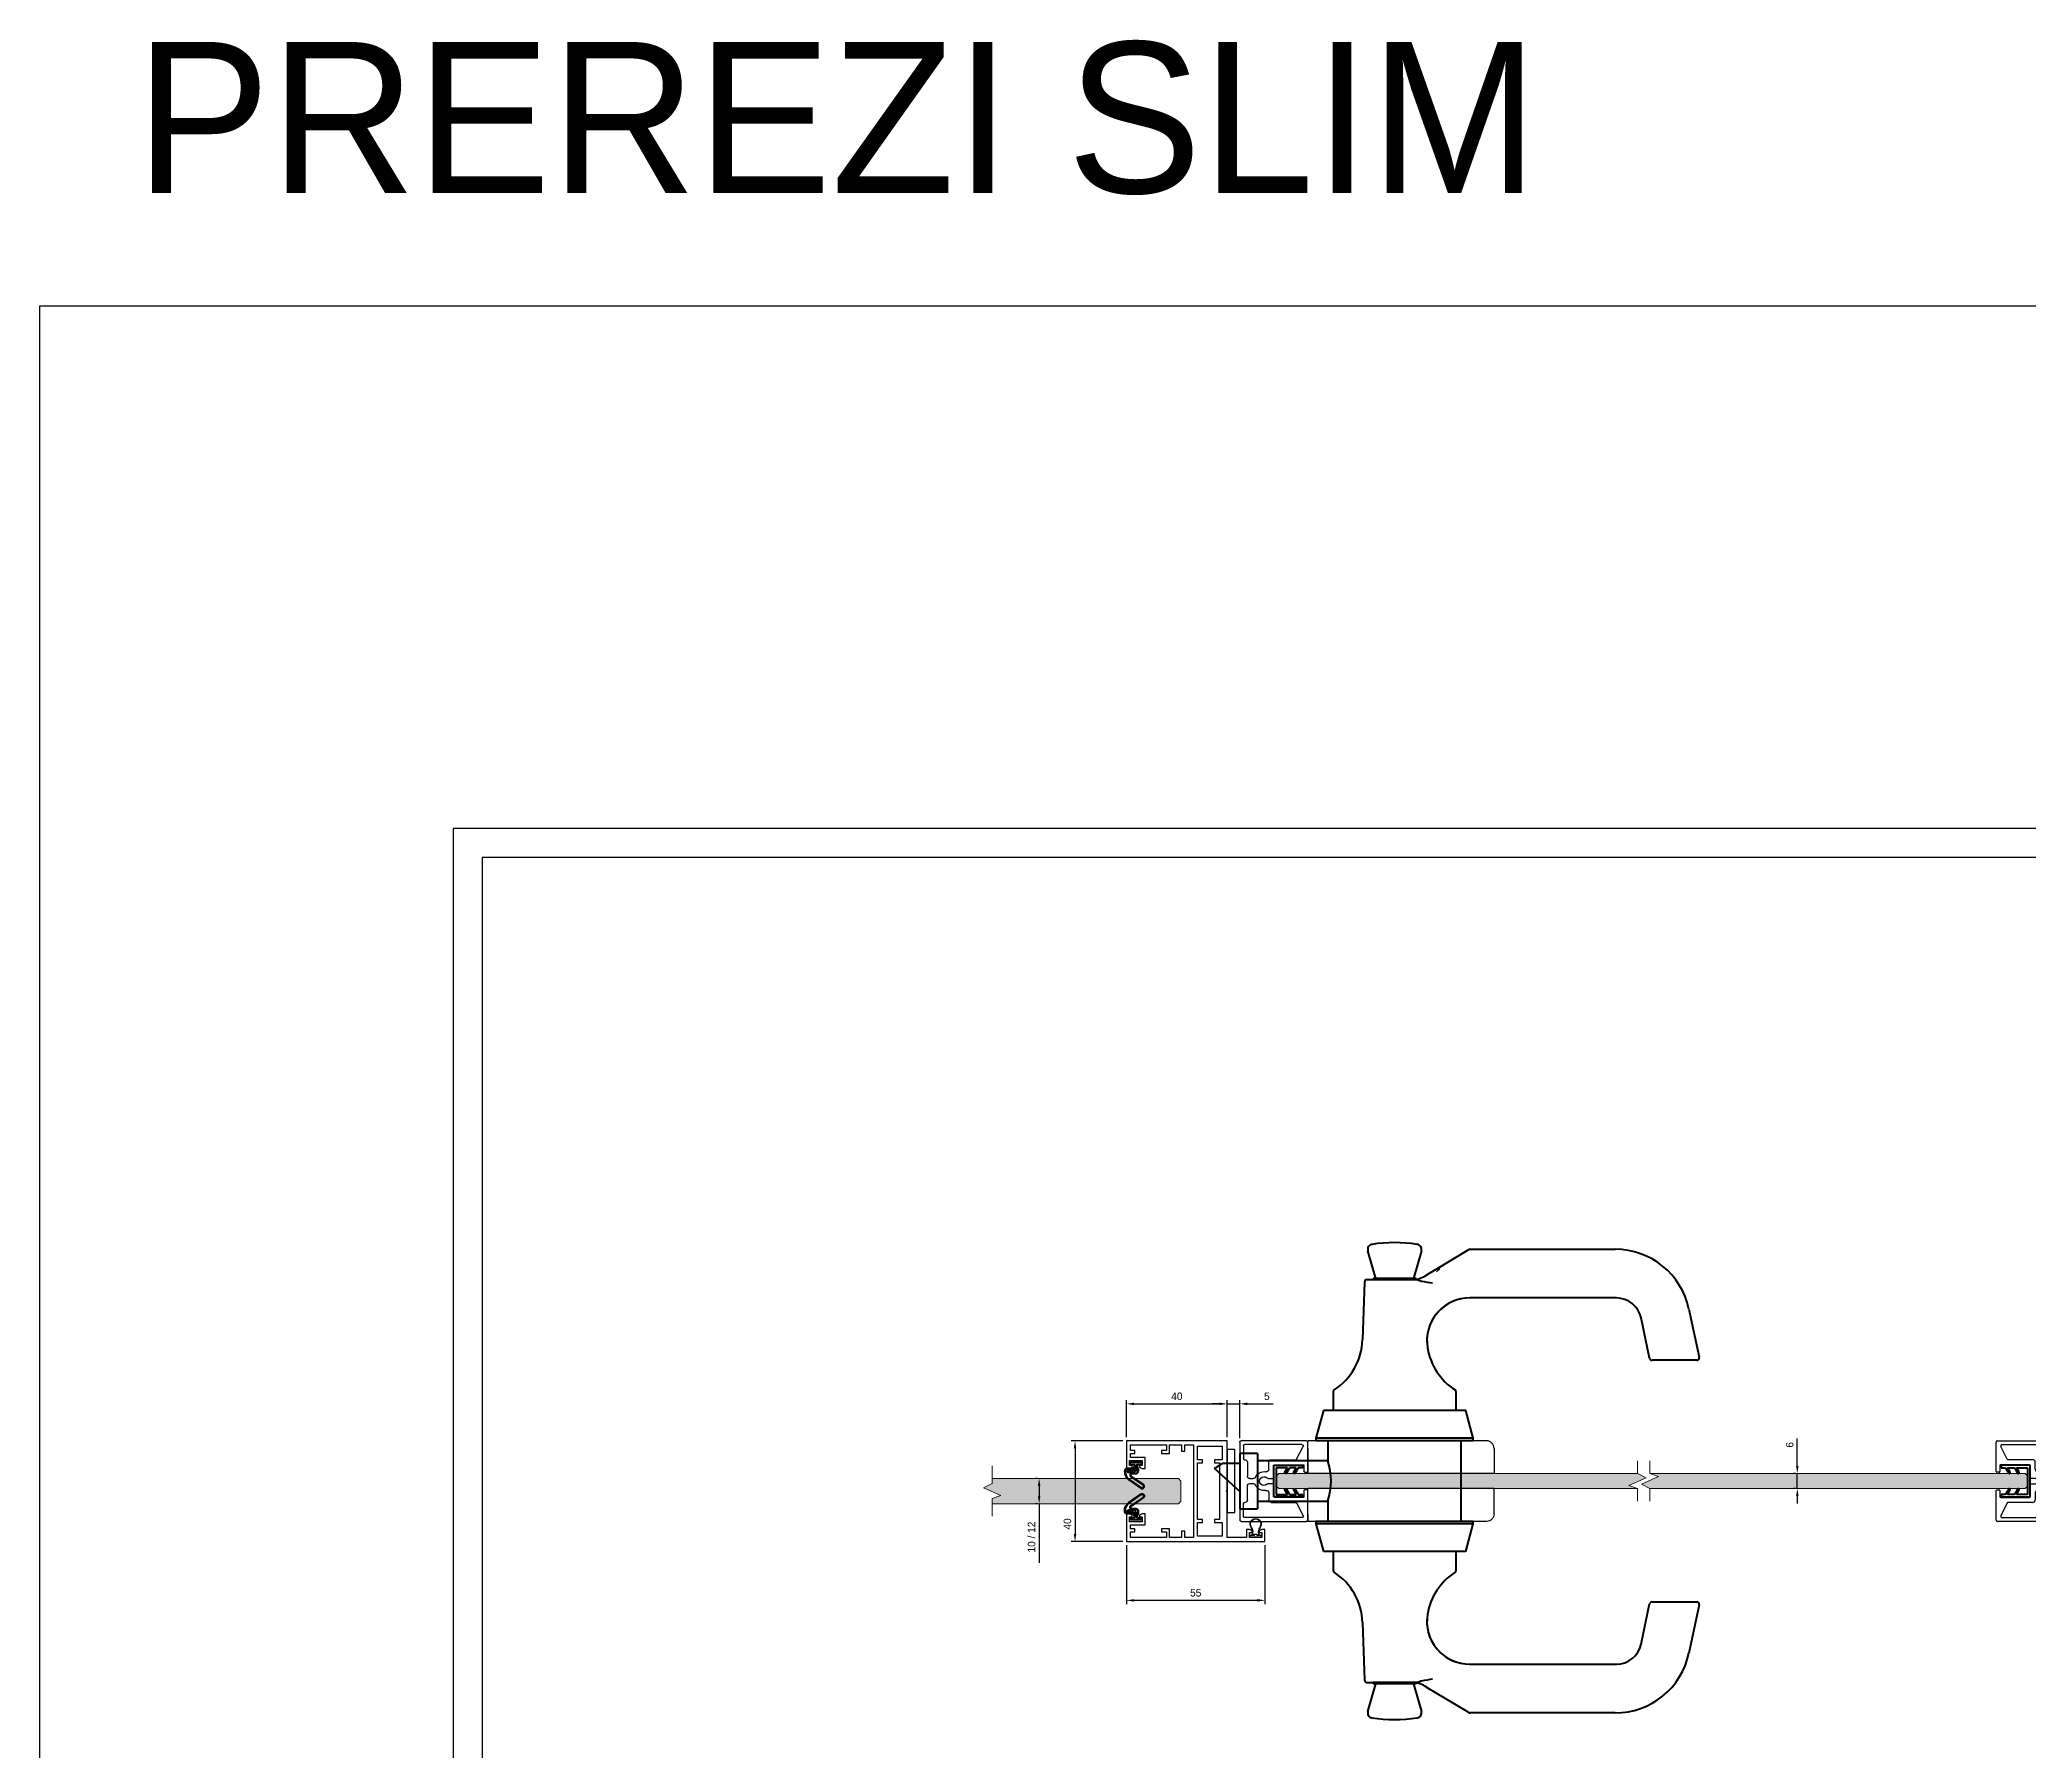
# Model space of a CAD drawing. Header units: millimetres. Extents: x 16953 to 20256, y 1517 to 8212.
# Drawn here: x 17694 to 18484, y 3880 to 4560 of the extents above; entities that cross this region are included whole.
import ezdxf

# ---------------------------------------------------------------- set-up
doc = ezdxf.new("R2010")
doc.units = ezdxf.units.MM
doc.linetypes.add('HIDDEN2', pattern=[4.7625, 3.175, -1.5875])
for name, color, linetype in [('48800_-_L2315', 7, 'Continuous'), ('48800_-_L3000', 7, 'Continuous'), ('Blocchi', 7, 'Continuous'), ('COMP', 41, 'Continuous'), ('GUARNIZIONE_MONT', 7, 'Continuous'), ('MANIGLIA_HOPPE_H', 7, 'Continuous'), ('PARTENZA_VERTICA', 7, 'Continuous'), ('QUOTE', 254, 'Continuous'), ('TESTO', 2, 'Continuous')]:
    doc.layers.add(name, color=color, linetype=linetype)
doc.layers.add('GLASS & JOINTS', color=250, linetype='Continuous', lineweight=13)
doc.layers.add('GLASS HATCH', color=7, linetype='Continuous', true_color=0xb8ffed, transparency=0.5)
doc.dimstyles.new('ISO-25$0', dxfattribs={"dimtxt": 3, "dimasz": 3, "dimexe": 1.5, "dimexo": 1.5, "dimgap": 1.5, "dimtad": 1, "dimtxsty": 'Standard', "dimcen": 2.5, "dimadec": 0, "dimazin": 0, "dimtfac": 1, "dimtmove": 0, "dimatfit": 3, "dimfxl": 1, "dimarcsym": 0})

# ---------------------------------------------------------------- blocks, each defined once
blk = doc.blocks.new('anta Slim')
at = {"color": 7}
for p, q in [((-16, -13), (-16, 13)), ((-15.5, 13.5), (-3.8, 13.5)), ((-14.5, 11.19), (-14.5, -11.7)), ((-8.67, 9.08), (-13.78, 11.64)), ((-8.5, -1), (-8.5, 8.81)), ((-6.5, 11.7), (-6.5, 0.3)), ((-3.8, 12), (-6.2, 12)), ((-3.5, 13.2), (-3.5, 12.3)), ((3.5, 12.3), (3.5, 13.2)), ((3.8, 13.5), (15.5, 13.5)), ((6.2, 12), (3.8, 12)), ((6.5, 0.3), (6.5, 11.7)), ((8.5, -1.03), (8.5, 8.81)), ((8.67, 9.08), (13.78, 11.64)), ((14.5, 11.19), (14.5, -11.7)), ((16, 13), (16, -13)), ((-4.67, -2), (-7.5, -2)), ((-6.2, 0), (-1.39, 0)), ((-1.09, -0.3), (-1.09, -2.2)), ((1.09, -2.2), (1.09, -0.3)), ((1.39, 0), (6.2, 0)), ((4.67, -2.03), (7.5, -2.03)), ((15.5, -13.5), (-15.5, -13.5)), ((-14.2, -12), (-8.8, -12)), ((-8.5, -11.7), (-8.5, -11.5)), ((-7.5, -10.5), (-2, -10.5)), ((-1, -9.5), (-1, -8.2)), ((1, -9.5), (1, -8.2)), ((7.5, -10.5), (2, -10.5)), ((8.5, -11.7), (8.5, -11.5)), ((14.2, -12), (8.8, -12))]:
    blk.add_line(p, q, dxfattribs=at)
for centre, radius, start, end in [((-15.5, 13), 0.5, 90, 180), ((-14, 11.19), 0.5, 63.43495, 180), ((-8.8, 8.81), 0.3, 360, 63.43495), ((-6.2, 11.7), 0.3, 90, 180), ((-3.8, 13.2), 0.3, 0, 90), ((-3.8, 12.3), 0.3, 270, 0), ((3.8, 13.2), 0.3, 90, 180), ((3.8, 12.3), 0.3, 180, 270), ((6.2, 11.7), 0.3, 0, 90), ((8.8, 8.81), 0.3, 116.56505, 180), ((14, 11.19), 0.5, 0, 116.56505), ((15.5, 13), 0.5, 0, 90), ((-6.2, 0.3), 0.3, 180, 270), ((1.39, -0.3), 0.3, 90, 180), ((6.2, 0.3), 0.3, 270, 0), ((-7.5, -1), 1, 180, 270), ((-4.67, -3), 1, 349.14591, 90), ((0, -3.89), 3.75, 169.14591, 245.09894), ((0, -3.89), 1.75, 137.36903, 42.63097), ((-2, -8.2), 1, 0, 65.09894), ((-1.39, -0.3), 0.3, 360, 90), ((-1.84, -2.2), 0.75, 317.36903, 0), ((2, -8.2), 1, 114.90106, 180), ((1.84, -2.2), 0.75, 180, 222.63097), ((0, -3.89), 3.75, 294.90106, 10.48585), ((4.67, -3.03), 1, 90, 190.48585), ((7.5, -1.03), 1, 270, 0), ((-15.5, -13), 0.5, 180, 270), ((-14.2, -11.7), 0.3, 180, 270), ((-8.8, -11.7), 0.3, 270, 0), ((-7.5, -11.5), 1, 90, 180), ((-2, -9.5), 1, 270, 0), ((2, -9.5), 1, 180, 270), ((7.5, -11.5), 1, 0, 90), ((8.8, -11.7), 0.3, 180, 270), ((14.2, -11.7), 0.3, 270, 0), ((15.5, -13), 0.5, 270, 0)]:
    blk.add_arc(centre, radius, start, end, dxfattribs=at)
blk = doc.blocks.new('guarnizione vetro 6mm porta')
at = {"layer": 'GUARNIZIONE_MONT', "color": 7, "linetype": 'Continuous', "lineweight": 50}
for p, q in [((-5.3, 11.5), (-6.3, 11.5)), ((-6.3, 11.5), (-6.3, 0)), ((-5.3, 9.73), (-5.3, 11.5)), ((-3.18, 8.51), (-5.3, 9.73)), ((-5.3, 6.23), (-5.3, 8.92)), ((-5.3, 8.92), (-3.53, 7.9)), ((-3.12, 8.01), (-3.07, 8.1)), ((3.07, 8.1), (3.12, 8.01)), ((5.3, 9.73), (3.18, 8.51)), ((3.53, 7.9), (5.3, 8.92)), ((5.3, 11.5), (5.3, 9.73)), ((6.3, 11.5), (5.3, 11.5)), ((5.3, 8.92), (5.3, 6.23)), ((6.3, 0), (6.3, 11.5)), ((-6.3, 0), (6.3, 0)), ((-3.18, 5.01), (-5.3, 6.23)), ((-5.3, 1), (-5.3, 5.42)), ((-5.3, 5.42), (-3.53, 4.4)), ((5.3, 1), (-5.3, 1)), ((-3.12, 4.51), (-3.07, 4.6)), ((3.07, 4.6), (3.12, 4.51)), ((5.3, 6.23), (3.18, 5.01)), ((3.53, 4.4), (5.3, 5.42)), ((5.3, 5.42), (5.3, 1))]:
    blk.add_line(p, q, dxfattribs=at)
for centre, start, end in [((-3.38, 8.16), 240, 330), ((-3.33, 8.25), 330, 60), ((3.33, 8.25), 120, 210), ((3.38, 8.16), 210, 300), ((-3.38, 4.66), 240, 330), ((-3.33, 4.75), 330, 60), ((3.33, 4.75), 120, 210), ((3.38, 4.66), 210, 300)]:
    blk.add_arc(centre, 0.3, start, end, dxfattribs=at)
blk = doc.blocks.new('48750')
at = {"layer": 'COMP'}
for p, q in [((-3.8, 1.56), (-4.38, 1.84)), ((-1.46, 1.14), (-2.05, 1.14)), ((-4.38, -1.84), (-3.8, -1.56)), ((-2.05, -1.14), (-1.46, -1.14))]:
    blk.add_line(p, q, dxfattribs=at)
blk.add_lwpolyline([(-0.95, 1.75, -0.414214), (-1.45, 1.25), (-2.05, 1.25, -0.117054), (-3.75, 1.65), (-4.33, 1.94, 1.622467), (-4.33, -1.94), (-3.75, -1.65, -0.117054), (-2.05, -1.25), (-1.45, -1.25, -0.414214), (-0.95, -1.75), (-0.95, -2.41), (0, -2.41), (0, 2.41), (-0.95, 2.41)], format="xyb", close=True, dxfattribs=at)
blk.add_lwpolyline([(-0.1, 2.32), (-0.85, 2.32), (-0.85, 0.4), (-1.35, 0.4), (-1.35, -0.4), (-0.85, -0.4), (-0.85, -2.31), (-0.1, -2.31)], close=True, dxfattribs=at)
for centre, radius, start, end in [((-5.3, 0), 2.07, 63.29482, 296.70518), ((-2.05, 5.03), 3.89, 243.29482, 270), ((-1.46, 1.75), 0.61, 270, 0), ((-2.05, -5.03), 3.89, 90, 116.70518), ((-1.46, -1.75), 0.61, 0, 90)]:
    blk.add_arc(centre, radius, start, end, dxfattribs=at)
blk = doc.blocks.new('cassaporta Glass')
at = {"color": 4}
for p, q in [((20, 15), (15.2, 15)), ((15.2, 15), (15.2, 13.8)), ((15.2, 13.8), (15.77, 12.75)), ((15.77, 9.85), (15.2, 8.8)), ((15.2, 8.8), (15.2, 7.6)), ((15.77, 12.75), (16.4, 12.75)), ((16.4, 9.85), (15.77, 9.85)), ((16.4, 12.75), (16.4, 13.8)), ((16.4, 13.8), (18.4, 13.8)), ((16.4, 8.8), (16.4, 9.85)), ((18.4, 8.8), (16.4, 8.8)), ((18.4, 13.8), (18.4, 8.8)), ((20, -40), (20, 15)), ((15.2, 7.6), (18.4, 7.6)), ((18.4, 7.6), (18.4, 0)), ((-0.4, 0), (-20, 0)), ((-20, 0), (-20, -40)), ((-17.9, -11.8), (-17.9, -2)), ((-17.9, -2), (-12.45, -2)), ((-12.45, -2), (-12.45, -5)), ((-12.45, -5), (-11.25, -5)), ((-11.25, -5), (-11.25, -3)), ((-11.25, -3), (11.25, -3)), ((0, -0.4), (-0.4, 0)), ((0.4, 0), (0, -0.4)), ((18.4, 0), (0.4, 0)), ((11.25, -3), (11.25, -5)), ((11.25, -5), (12.45, -5)), ((12.45, -5), (12.45, -2)), ((12.45, -2), (17.9, -2)), ((17.9, -2), (17.9, -11.8)), ((-18.4, -16.9), (-18.4, -13.4)), ((-18.4, -13.4), (18.4, -13.4)), ((-12.45, -11.8), (-17.9, -11.8)), ((-11.25, -9.8), (-12.45, -9.8)), ((-12.45, -9.8), (-12.45, -11.8)), ((-11.25, -11.8), (-11.25, -9.8)), ((11.25, -11.8), (-11.25, -11.8)), ((12.45, -9.8), (11.25, -9.8)), ((11.25, -9.8), (11.25, -11.8)), ((12.45, -11.8), (12.45, -9.8)), ((17.9, -11.8), (12.45, -11.8)), ((18.4, -13.4), (18.4, -16.9)), ((-15.9, -16.9), (-18.4, -16.9)), ((-18.4, -22.95), (-18.4, -18.1)), ((-18.4, -18.1), (-15.9, -18.1)), ((-15, -22.95), (-18.4, -22.95)), ((-15.9, -18.1), (-15.9, -16.9)), ((-15, -26.15), (-15, -22.95)), ((18.4, -22.95), (15, -22.95)), ((15, -22.95), (15, -26.15)), ((18.4, -16.9), (15.9, -16.9)), ((15.9, -16.9), (15.9, -18.1)), ((15.9, -18.1), (18.4, -18.1)), ((18.4, -18.1), (18.4, -22.95)), ((-18.4, -38.4), (-18.4, -24.15)), ((-18.4, -24.15), (-16.2, -24.15)), ((-16.2, -24.15), (-16.2, -26.15)), ((-16.2, -26.15), (-15, -26.15)), ((15, -26.15), (16.2, -26.15)), ((16.2, -26.15), (16.2, -24.15)), ((16.2, -24.15), (18.4, -24.15)), ((18.4, -24.15), (18.4, -38.4)), ((-16.2, -38.4), (-18.4, -38.4)), ((-15, -36.7), (-16.2, -36.7)), ((-16.2, -36.7), (-16.2, -38.4)), ((-15, -38.4), (-15, -36.7)), ((-13.4, -38.4), (-15, -38.4)), ((-9, -32.6), (-13.4, -32.6)), ((-13.4, -32.6), (-13.4, -38.4)), ((-12.2, -38.8), (-12.2, -33.8)), ((-12.2, -33.8), (-10.2, -33.8)), ((-10.2, -38.8), (-12.2, -38.8)), ((-10.2, -33.8), (-10.2, -34.85)), ((-10.2, -34.85), (-9.58, -34.85)), ((-9.58, -37.75), (-10.2, -37.75)), ((-10.2, -37.75), (-10.2, -38.8)), ((-9.58, -34.85), (-9, -33.8)), ((-9, -38.8), (-9.58, -37.75)), ((-9, -33.8), (-9, -32.6)), ((-9, -40), (-9, -38.8)), ((13.4, -32.6), (9, -32.6)), ((9, -32.6), (9, -33.8)), ((9, -33.8), (9.57, -34.85)), ((9.57, -37.75), (9, -38.8)), ((9, -38.8), (9, -40)), ((9.57, -34.85), (10.2, -34.85)), ((10.2, -37.75), (9.57, -37.75)), ((10.2, -34.85), (10.2, -33.8)), ((10.2, -33.8), (12.2, -33.8)), ((10.2, -38.8), (10.2, -37.75)), ((12.2, -38.8), (10.2, -38.8)), ((12.2, -33.8), (12.2, -38.8)), ((13.4, -38.4), (13.4, -32.6)), ((15, -38.4), (13.4, -38.4)), ((16.2, -36.7), (15, -36.7)), ((15, -36.7), (15, -38.4)), ((16.2, -38.4), (16.2, -36.7)), ((18.4, -38.4), (16.2, -38.4)), ((-20, -40), (-9, -40)), ((9, -40), (20, -40))]:
    blk.add_line(p, q, dxfattribs=at)
blk = doc.blocks.new('48800')
at = {"layer": '48800_-_L3000', "linetype": 'Continuous', "lineweight": 5}
h = blk.add_hatch(dxfattribs=at)
h.set_pattern_fill('LINE', color=3, scale=2, angle=45, style=0)
h.set_pattern_definition([(45, (-6239.775, -3270.2284), (-4.490128, 4.490128), [])])
edge = h.paths.add_edge_path()
edge.add_arc((9.4, 2.41), 0.897, 334.12953, 494.36432)
edge.add_line((8.77, 3.05), (5.44, -1.86))
edge.add_arc((4.92, -1.52), 0.632, 270, 326.69915, ccw=False)
edge.add_arc((5, -1.51), 0.64, 180.31288, 262.86787, ccw=False)
edge.add_line((4.36, -1.52), (4.39, -0.03))
edge.add_arc((3.39, -0.03), 1, 0, 90)
edge.add_line((3.39, 0.97), (2.4, 0.97))
edge.add_arc((2.4, 0.71), 0.253, 90, 120)
edge.add_line((2.27, 0.93), (1.59, 0.54))
edge.add_arc((1.47, 0.76), 0.253, 270, 300, ccw=False)
edge.add_line((1.47, 0.51), (1.01, 0.51))
edge.add_line((1.01, 0.51), (1.01, 0.41))
edge.add_line((1.01, 0.41), (1.47, 0.41))
edge.add_arc((1.47, 0.76), 0.353, 270, 300)
edge.add_line((1.64, 0.45), (2.32, 0.85))
edge.add_arc((2.4, 0.71), 0.153, 90, 120, ccw=False)
edge.add_line((2.4, 0.87), (3.39, 0.87))
edge.add_arc((3.39, -0.03), 0.9, 0.06989, 90, ccw=False)
edge.add_line((4.29, -0.03), (4.26, -1.51))
edge.add_arc((5, -1.51), 0.74, 180.20051, 263.35004)
edge.add_arc((4.92, -1.52), 0.732, 269.51182, 326.6433)
edge.add_line((5.53, -1.92), (8.85, 2.99))
edge.add_arc((9.4, 2.41), 0.797, -25.27845, 133.65847, ccw=False)
edge.add_line((10.12, 2.07), (6.71, -2.69))
edge.add_arc((3.54, -0.42), 3.9, 270, 324.43426, ccw=False)
edge.add_line((3.54, -4.32), (3.25, -4.32))
edge.add_arc((3.27, -3.48), 0.839, 196.69401, 268.73177, ccw=False)
edge.add_line((2.47, -3.72), (2.5, -1.15))
edge.add_arc((2.15, -1.15), 0.353, 359.88621, 420)
edge.add_line((2.32, -0.85), (1.64, -0.45))
edge.add_arc((1.47, -0.76), 0.353, 60, 90)
edge.add_line((1.47, -0.41), (1.01, -0.41))
edge.add_line((1.01, -0.41), (1.01, -0.51))
edge.add_line((1.01, -0.51), (1.47, -0.51))
edge.add_arc((1.47, -0.76), 0.253, 60, 90, ccw=False)
edge.add_line((1.59, -0.54), (2.27, -0.93))
edge.add_arc((2.15, -1.15), 0.253, 0, 60, ccw=False)
edge.add_line((2.4, -1.15), (2.37, -3.74))
edge.add_arc((3.27, -3.48), 0.939, 195.73271, 268.8012)
edge.add_line((3.25, -4.42), (3.54, -4.42))
edge.add_arc((3.54, -0.42), 4, 270, 324.43426)
edge.add_line((6.8, -2.75), (10.2, 2.02))
at = {"layer": '48800_-_L2315', "color": 3, "linetype": 'Continuous', "lineweight": 50}
for p, q in [((2.37, 0.86), (2.37, 0.81)), ((2.37, 0.38), (2.37, 0.33)), ((3.25, 0.87), (3.25, 0.82)), ((2.37, -0.45), (2.37, -0.5)), ((2.37, -0.81), (2.37, -0.88)), ((3.25, -0.09), (3.25, -0.17)), ((3.25, -3.38), (3.25, -3.43)), ((3.25, -4.27), (3.25, -4.32))]:
    blk.add_line(p, q, dxfattribs=at)
at = {"layer": '48800_-_L3000', "color": 3, "linetype": 'Continuous', "lineweight": 50}
for p, q in [((0, 2.02), (0, -2.02)), ((0.76, 0.63), (0.76, 2.02)), ((1.47, 0.51), (1.01, 0.51)), ((1.01, 0.51), (1.01, 0.41)), ((1.01, 0.41), (1.47, 0.41)), ((1.96, 0.38), (1.01, 0.38)), ((2.27, 0.93), (1.59, 0.54)), ((1.64, 0.45), (2.32, 0.85)), ((2.35, 0.8), (1.7, 0.43)), ((1.7, 0.43), (1.96, 0.43)), ((3.39, 0.97), (2.4, 0.97)), ((2.4, 0.87), (3.39, 0.87)), ((3.39, 0.82), (2.4, 0.82)), ((8.77, 3.05), (5.44, -1.86)), ((5.53, -1.92), (8.85, 2.99)), ((8.88, 2.95), (5.57, -1.95)), ((6.67, -2.66), (10.07, 2.09)), ((10.12, 2.07), (6.71, -2.69)), ((6.8, -2.75), (10.2, 2.02)), ((0.76, -2.02), (0.76, -0.63)), ((1.01, -0.38), (2, -0.38)), ((1.47, -0.41), (1.01, -0.41)), ((1.01, -0.41), (1.01, -0.51)), ((1.01, -0.51), (1.47, -0.51)), ((1.59, -0.54), (2.27, -0.93)), ((2.32, -0.85), (1.64, -0.45)), ((2, -0.43), (1.7, -0.43)), ((1.7, -0.43), (2.35, -0.8)), ((2.4, -1.15), (2.37, -3.74)), ((2.47, -3.72), (2.5, -1.15)), ((2.55, -1.15), (2.52, -3.72)), ((2.95, -3.02), (2.95, -1.38)), ((3, -1.38), (3, -3.02)), ((3.25, -4.27), (3.54, -4.27)), ((3.54, -4.32), (3.25, -4.32)), ((3.25, -4.42), (3.54, -4.42)), ((3.76, -3.02), (3.76, -1.42)), ((3.81, -1.42), (3.81, -3.02)), ((4.21, -1.51), (4.24, -0.03)), ((4.29, -0.03), (4.26, -1.51)), ((4.36, -1.52), (4.39, -0.03))]:
    blk.add_line(p, q, dxfattribs=at)
for centre, radius, start, end in [((0.38, 2.02), 0.379, 0, 180), ((1.01, 0.63), 0.253, 180, 270), ((1.47, 0.76), 0.253, 270, 300), ((1.47, 0.76), 0.353, 270, 300), ((1.96, -1.42), 1.85, 0, 90), ((1.96, -1.42), 1.8, 0, 90), ((2.4, 0.71), 0.253, 90, 120), ((2.4, 0.71), 0.153, 90, 120), ((2.4, 0.71), 0.103, 90, 120), ((3.39, -0.03), 1, 0, 90), ((3.39, -0.03), 0.9, 0.06989, 90), ((3.39, -0.03), 0.85, 0.10937, 90), ((9.4, 2.41), 0.897, 334.12953, 134.36432), ((9.4, 2.41), 0.797, 334.72155, 133.65847), ((9.4, 2.41), 0.747, 335.06135, 133.25328), ((0.38, -2.02), 0.379, 180, 0), ((1.01, -0.63), 0.253, 90, 180), ((1.47, -0.76), 0.353, 60, 90), ((1.47, -0.76), 0.253, 60, 90), ((2, -1.38), 1, 0, 90), ((2, -1.38), 0.95, 0, 90), ((2.15, -1.15), 0.253, 0, 60), ((2.15, -1.15), 0.353, 359.88621, 60), ((2.15, -1.15), 0.403, 359.84598, 60), ((3.27, -3.48), 0.939, 195.73271, 268.8012), ((3.27, -3.48), 0.839, 196.69401, 268.73177), ((3.27, -3.48), 0.789, 197.24238, 268.6922), ((3.38, -3.02), 0.429, 180, 0), ((3.38, -3.02), 0.379, 180, 0), ((3.54, -0.42), 3.85, 270, 324.43426), ((3.54, -0.42), 3.9, 270, 324.43426), ((3.54, -0.42), 4, 270, 324.43426), ((5, -1.51), 0.79, 180.15251, 263.54516), ((5, -1.51), 0.74, 180.20051, 263.35004), ((5, -1.51), 0.64, 180.31288, 262.86787), ((4.92, -1.52), 0.732, 269.51182, 326.6433), ((4.92, -1.52), 0.782, 269.31452, 326.61948), ((4.92, -1.52), 0.632, 270, 326.69915)]:
    blk.add_arc(centre, radius, start, end, dxfattribs=at)
at = {"layer": 'PARTENZA_VERTICA', "color": 3, "linetype": 'Continuous', "lineweight": 50}
for p, q in [((2.2, 0.72), (2.2, 0.77)), ((2.2, 0.36), (2.2, 0.41)), ((2.2, -0.45), (2.2, -0.4)), ((2.2, -0.77), (2.2, -0.72))]:
    blk.add_line(p, q, dxfattribs=at)
blk = doc.blocks.new('placca')
at = {"layer": 'Blocchi', "color": 2}
for p, q in [((0, 10), (0, 13)), ((71, 13), (0, 13)), ((0, 10), (0, 0)), ((74, 10), (74, 0)), ((71, 0), (0, 0)), ((74, 0), (71, 0))]:
    blk.add_line(p, q, dxfattribs=at)
blk.add_arc((71, 10), 3, 0, 90, dxfattribs=at)
blk = doc.blocks.new('Maniglia Paris HCS')
at = {"layer": 'MANIGLIA_HOPPE_H', "color": 2, "linetype": 'Continuous', "lineweight": 50}
for p, q in [((54.01, 80.55), (50.86, 91.53)), ((72.14, 91.53), (68.99, 80.55)), ((77.65, 83.96), (90.96, 91.96)), ((91.48, 92.11), (149.09, 92.11)), ((49.56, 79.09), (48.76, 56.23)), ((50.56, 80.05), (65.96, 80.05)), ((70, 80.55), (53, 80.55)), ((53, 80.55), (53, 80.05)), ((65.96, 80.05), (70.18, 80.05)), ((70, 80.18), (70, 80.55)), ((73.52, 81.48), (75.41, 82.62)), ((75.41, 82.62), (77.65, 83.96)), ((149.62, 72.76), (91.33, 72.76)), ((162.81, 48.79), (159.4, 64.84)), ((178.43, 68.34), (182.5, 49.21)), ((171.97, 48), (163.79, 48)), ((173.34, 48), (171.97, 48)), ((181.52, 48), (173.34, 48)), ((37.04, 35.36), (37.04, 28)), ((85.96, 28), (85.96, 35.36)), ((33.25, 28), (30.25, 17)), ((89.75, 28), (33.25, 28)), ((92.75, 17), (89.75, 28)), ((92.75, 17), (30.25, 17)), ((30.25, 17), (30.25, 16)), ((92.75, 16), (30.25, 16)), ((35, 16), (35, 8)), ((88, -16), (88, 16)), ((92.75, 16), (92.75, 17)), ((0, 11), (0, -11)), ((7, 11), (0, 11)), ((7, 11), (7, -11)), ((35, 8), (7, 8)), ((-10, 5), (-7, 7)), ((0, -4.09), (-10, 5)), ((0, 7), (-7, 7)), ((0, -11), (7, -11)), ((7, -8), (35, -8)), ((35, -8), (35, -16)), ((92.75, -16), (30.25, -16)), ((30.25, -16), (30.25, -17)), ((92.75, -17), (30.25, -17)), ((30.25, -17), (33.25, -28)), ((89.75, -28), (92.75, -17)), ((92.75, -17), (92.75, -16)), ((89.75, -28), (33.25, -28)), ((37.04, -28), (37.04, -35.35)), ((85.96, -35.35), (85.96, -28)), ((159.4, -64.84), (162.81, -48.79)), ((163.79, -48), (171.97, -48)), ((171.97, -48), (173.34, -48)), ((173.34, -48), (181.52, -48)), ((182.5, -49.21), (178.43, -68.34)), ((48.76, -56.22), (49.56, -79.09)), ((91.33, -72.76), (149.62, -72.76)), ((50.56, -80.05), (65.96, -80.05)), ((50.86, -91.53), (54.01, -80.55)), ((65.82, -80.05), (53, -80.05)), ((53, -80.05), (53, -80.55)), ((70, -80.55), (53, -80.55)), ((70.18, -80.05), (65.96, -80.05)), ((68.99, -80.55), (72.14, -91.53)), ((70, -80.55), (70, -80.18)), ((75.41, -82.62), (73.52, -81.48)), ((77.65, -83.96), (75.41, -82.62)), ((90.96, -91.96), (77.65, -83.96)), ((149.09, -92.11), (91.48, -92.11))]:
    blk.add_line(p, q, dxfattribs=at)
for centre, radius, start, end in [((52.79, 92.08), 2, 98.75877, 196.00146), ((61.5, 35.53), 59.22, 81.24123, 98.75877), ((70.21, 92.08), 2, 343.99854, 81.24123), ((91.48, 91.11), 1, 90, 120.99967), ((149.09, 62.11), 30, 12.00122, 90), ((50.56, 79.05), 1, 90, 177.99971), ((68.37, 90.05), 10, 270, 300.99967), ((106.45, 262.2), 185.9, 259.37863, 260.75351), ((91.34, 55.76), 17, 90, 189.61948), ((149.62, 62.76), 10, 11.99967, 90), ((23.78, 57.1), 25, 303.26441, 357.99971), ((99.22, 57.1), 25, 189.61948, 236.73559), ((163.79, 49), 1, 191.99967, 270), ((181.52, 49), 1, 270, 12.00122), ((38.04, 35.36), 1, 123.26441, 180), ((84.96, 35.36), 1, 0, 56.73559), ((9.73, 0), 26.5, 342.42996, 17.57004), ((38.04, -35.35), 1, 180, 236.73522), ((23.78, -57.09), 25, 2.00029, 56.73522), ((99.22, -57.09), 25, 123.26478, 170.40914), ((84.96, -35.35), 1, 303.26478, 0), ((91.34, -55.76), 17, 170.40914, 270), ((163.79, -49), 1, 90, 168.00033), ((181.52, -49), 1, 347.99878, 90), ((149.09, -62.11), 30, 270, 347.99878), ((149.62, -62.76), 10, 270, 348.00033), ((106.45, -262.2), 185.9, 99.24649, 100.62137), ((50.56, -79.05), 1, 182.00029, 270), ((68.37, -90.05), 10, 59.00033, 90), ((52.79, -92.08), 2, 163.99854, 261.24123), ((61.5, -35.53), 59.22, 261.24123, 278.75877), ((70.21, -92.08), 2, 278.75877, 16.00146), ((91.48, -91.11), 1, 239.00033, 270)]:
    blk.add_arc(centre, radius, start, end, dxfattribs=at)
at = {"layer": 'MANIGLIA_HOPPE_H', "color": 2, "linetype": 'HIDDEN2', "lineweight": 25}
blk.add_arc((96.89, 65.76), 25.52, 122.73615, 137.1865, dxfattribs=at)
for centre, start_param, end_param in [((91.33, 55.76), 0, 1.622245), ((91.33, -55.76), 1.520997, 3.141593)]:
    blk.add_ellipse(centre, major_axis=(0, 17), ratio=0.99986, start_param=start_param, end_param=end_param, dxfattribs=at)
at = {"layer": 'MANIGLIA_HOPPE_H', "color": 2, "linetype": 'Continuous', "lineweight": 50}
for centre, start_param, end_param in [((91.33, 55.76), 0, 1.614503), ((91.33, -55.76), 1.522329, 3.141593)]:
    blk.add_ellipse(centre, major_axis=(0, 17), ratio=0.99986, start_param=start_param, end_param=end_param, dxfattribs=at)
for points in [[(70.18, 80.05), (70.35, 80.05), (70.52, 80.04), (70.84, 79.97), (71, 79.91), (71.32, 79.78), (71.48, 79.7), (71.83, 79.57), (72, 79.52), (72.19, 79.48)], [(72.19, -79.48), (72, -79.52), (71.83, -79.57), (71.49, -79.7), (71.32, -79.78), (71, -79.91), (70.85, -79.97), (70.52, -80.04), (70.35, -80.05), (70.18, -80.05)]]:
    blk.add_open_spline(points, degree=3, knots=[0, 0, 0, 0, 0.25, 0.25, 0.5, 0.5, 0.75, 0.75, 1, 1, 1, 1], dxfattribs=at)
blk = doc.blocks.new('Cartiglio A3')
at = {"color": 6}
for points in [[(0, 726.876), (0, 0), (1034.376, 0), (1034.376, 726.876)], [(10, 716.876), (10, 10), (1024.376, 10), (1024.376, 716.876)]]:
    blk.add_lwpolyline(points, close=True, dxfattribs=at)
blk = doc.blocks.new('*D71')
at = {"layer": 'Defpoints', "color": 0, "transparency": 16777216}
for p in [(18091.86, 3988.13), (18091.07, 3978.13), (18091.86, 3978.13)]:
    blk.add_point(p, dxfattribs=at)
at = {"layer": 'QUOTE', "color": 0, "lineweight": -2, "transparency": 16777216}
for p, q in [((18090.36, 3988.13), (18089.57, 3988.13)), ((18091.07, 3985.13), (18091.07, 3981.13)), ((18090.36, 3978.13), (18089.57, 3978.13)), ((18091.07, 3978.13), (18091.07, 3954.63))]:
    blk.add_line(p, q, dxfattribs=at)
at = {"layer": 'QUOTE', "color": 0, "transparency": 16777216}
for points in [[(18090.57, 3985.13), (18091.57, 3985.13), (18091.07, 3988.13)], [(18090.57, 3981.13), (18091.57, 3981.13), (18091.07, 3978.13)]]:
    blk.add_solid(points, dxfattribs=at)
at = {"layer": 'QUOTE', "color": 0, "transparency": 16777216, "insert": (18088.07, 3964.88), "char_height": 3, "attachment_point": 5, "rotation": 90}
blk.add_mtext('10 / 12', dxfattribs=at)
blk = doc.blocks.new('*D81')
at = {"layer": 'Defpoints', "color": 0, "transparency": 16777216}
for p in [(18165.78, 4017.8), (18125.78, 4003.13), (18165.78, 4003.13)]:
    blk.add_point(p, dxfattribs=at)
at = {"layer": 'QUOTE', "color": 0, "lineweight": -2, "transparency": 16777216}
for p, q in [((18125.78, 4004.63), (18125.78, 4019.3)), ((18128.78, 4017.8), (18162.78, 4017.8)), ((18165.78, 4004.63), (18165.78, 4019.3))]:
    blk.add_line(p, q, dxfattribs=at)
at = {"layer": 'QUOTE', "color": 0, "transparency": 16777216}
for points in [[(18128.78, 4018.3), (18128.78, 4017.3), (18125.78, 4017.8)], [(18162.78, 4018.3), (18162.78, 4017.3), (18165.78, 4017.8)]]:
    blk.add_solid(points, dxfattribs=at)
at = {"layer": 'QUOTE', "color": 0, "transparency": 16777216, "insert": (18145.78, 4020.8), "char_height": 3, "attachment_point": 5}
blk.add_mtext('40', dxfattribs=at)
blk = doc.blocks.new('*D82')
at = {"layer": 'Defpoints', "color": 0, "transparency": 16777216}
for p in [(18125.78, 3963.13), (18180.78, 3963.13), (18125.78, 3939.74)]:
    blk.add_point(p, dxfattribs=at)
at = {"layer": 'QUOTE', "color": 0, "lineweight": -2, "transparency": 16777216}
for p, q in [((18125.78, 3961.63), (18125.78, 3938.24)), ((18180.78, 3961.63), (18180.78, 3938.24)), ((18177.78, 3939.74), (18128.78, 3939.74))]:
    blk.add_line(p, q, dxfattribs=at)
at = {"layer": 'QUOTE', "color": 0, "transparency": 16777216}
for points in [[(18128.78, 3940.24), (18128.78, 3939.24), (18125.78, 3939.74)], [(18177.78, 3940.24), (18177.78, 3939.24), (18180.78, 3939.74)]]:
    blk.add_solid(points, dxfattribs=at)
at = {"layer": 'QUOTE', "color": 0, "transparency": 16777216, "insert": (18153.28, 3942.74), "char_height": 3, "attachment_point": 5}
blk.add_mtext('55', dxfattribs=at)
blk = doc.blocks.new('*D83')
at = {"layer": 'Defpoints', "color": 0, "transparency": 16777216}
for p in [(18125.78, 4003.13), (18105.32, 3963.13), (18125.78, 3963.13)]:
    blk.add_point(p, dxfattribs=at)
at = {"layer": 'QUOTE', "color": 0, "lineweight": -2, "transparency": 16777216}
for p, q in [((18124.28, 4003.13), (18103.82, 4003.13)), ((18105.32, 4000.13), (18105.32, 3966.13)), ((18124.28, 3963.13), (18103.82, 3963.13))]:
    blk.add_line(p, q, dxfattribs=at)
at = {"layer": 'QUOTE', "color": 0, "transparency": 16777216}
for points in [[(18104.82, 4000.13), (18105.82, 4000.13), (18105.32, 4003.13)], [(18104.82, 3966.13), (18105.82, 3966.13), (18105.32, 3963.13)]]:
    blk.add_solid(points, dxfattribs=at)
at = {"layer": 'QUOTE', "color": 0, "transparency": 16777216, "insert": (18102.32, 3970.09), "char_height": 3, "attachment_point": 5, "rotation": 90}
blk.add_mtext('40', dxfattribs=at)
blk = doc.blocks.new('*D87')
at = {"layer": 'Defpoints', "color": 0, "transparency": 16777216}
for p in [(18165.78, 4017.8), (18165.78, 4003.13), (18170.78, 4002.63)]:
    blk.add_point(p, dxfattribs=at)
at = {"layer": 'QUOTE', "color": 0, "lineweight": -2, "transparency": 16777216}
for p, q in [((18162.78, 4017.8), (18159.78, 4017.8)), ((18165.78, 4004.63), (18165.78, 4019.3)), ((18165.78, 4017.8), (18170.78, 4017.8)), ((18170.78, 4004.13), (18170.78, 4019.3)), ((18173.78, 4017.8), (18184.03, 4017.8))]:
    blk.add_line(p, q, dxfattribs=at)
at = {"layer": 'QUOTE', "color": 0, "transparency": 16777216}
for points in [[(18162.78, 4018.3), (18162.78, 4017.3), (18165.78, 4017.8)], [(18173.78, 4018.3), (18173.78, 4017.3), (18170.78, 4017.8)]]:
    blk.add_solid(points, dxfattribs=at)
at = {"layer": 'QUOTE', "color": 0, "transparency": 16777216, "insert": (18181.53, 4020.8), "char_height": 3, "attachment_point": 5}
blk.add_mtext('5', dxfattribs=at)
blk = doc.blocks.new('*D94')
at = {"layer": 'Defpoints', "color": 0, "transparency": 16777216}
for p in [(18392.25, 3990.16), (18393.03, 3990.16), (18393.03, 3984.16)]:
    blk.add_point(p, dxfattribs=at)
at = {"layer": 'QUOTE', "color": 0, "lineweight": -2, "transparency": 16777216}
for p, q in [((18392.25, 3993.16), (18392.25, 4004.03)), ((18391.53, 3990.16), (18390.75, 3990.16)), ((18392.25, 3984.16), (18392.25, 3990.16)), ((18391.53, 3984.16), (18390.75, 3984.16)), ((18392.25, 3981.16), (18392.25, 3978.16))]:
    blk.add_line(p, q, dxfattribs=at)
at = {"layer": 'QUOTE', "color": 0, "transparency": 16777216}
for points in [[(18391.75, 3993.16), (18392.75, 3993.16), (18392.25, 3990.16)], [(18391.75, 3981.16), (18392.75, 3981.16), (18392.25, 3984.16)]]:
    blk.add_solid(points, dxfattribs=at)
at = {"layer": 'QUOTE', "color": 0, "transparency": 16777216, "insert": (18389.25, 4001.53), "char_height": 3, "attachment_point": 5, "rotation": 90}
blk.add_mtext('6', dxfattribs=at)

msp = doc.modelspace()

# ---------------------------------------------------------------- hatches: boundary and pattern name
at = {"layer": 'GLASS HATCH'}
h = msp.add_hatch(color=256, dxfattribs=at)
h.dxf.hatch_style = 1
h.paths.add_polyline_path([(18328.729, 3990.127), (18328.729, 3990.145), (18332.163, 3988.395), (18325.295, 3985.395), (18328.729, 3984.145), (18328.729, 3984.127), (18186.283, 3984.127), (18185.283, 3985.127), (18185.283, 3989.127), (18186.283, 3990.127)])
h = msp.add_hatch(color=256, dxfattribs=at)
h.dxf.hatch_style = 1
h.paths.add_polyline_path([(18482.735, 3990.163), (18483.735, 3989.163), (18483.735, 3985.163), (18482.735, 3984.163), (18333.729, 3984.163), (18333.729, 3984.145), (18330.295, 3985.895), (18337.163, 3988.895), (18333.729, 3990.145), (18333.729, 3990.163)])
h = msp.add_hatch(color=256, dxfattribs=at)
h.dxf.hatch_style = 1
h.paths.add_polyline_path([(18146.383, 3978.127), (18147.383, 3979.127), (18147.383, 3987.127), (18146.383, 3988.127), (18072.378, 3988.127), (18072.378, 3986.145), (18068.943, 3984.395), (18075.812, 3981.395), (18072.378, 3980.145), (18072.378, 3978.127)])

# ---------------------------------------------------------------- linework, layer by layer
for points in [[(17694.07, 4454.102), (19275.145, 4454.102), (19275.145, 1516.842), (17694.07, 1516.842)], [(18165.783, 3974.627), (18168.783, 3974.627), (18168.783, 3999.627), (18165.783, 3999.627)]]:
    msp.add_lwpolyline(points, close=True)
at = {"layer": 'GLASS & JOINTS'}
for points in [[(18072.378, 3973.145), (18072.378, 3980.145), (18075.812, 3981.395), (18068.943, 3984.395), (18072.378, 3986.145), (18072.378, 3993.145)], [(18328.729, 3984.127), (18186.283, 3984.127), (18185.283, 3985.127), (18185.283, 3989.127), (18186.283, 3990.127), (18328.729, 3990.127)], [(18328.729, 3979.145), (18328.729, 3984.145), (18325.295, 3985.395), (18332.163, 3988.395), (18328.729, 3990.145), (18328.729, 3995.145)], [(18333.729, 3995.145), (18333.729, 3990.145), (18337.163, 3988.895), (18330.295, 3985.895), (18333.729, 3984.145), (18333.729, 3979.145)], [(18333.729, 3990.163), (18482.735, 3990.163), (18483.735, 3989.163), (18483.735, 3985.163), (18482.735, 3984.163), (18333.729, 3984.163)], [(18072.378, 3978.127), (18146.383, 3978.127), (18147.383, 3979.127), (18147.383, 3987.127), (18146.383, 3988.127), (18072.378, 3988.127)]]:
    msp.add_lwpolyline(points, dxfattribs=at)

# ---------------------------------------------------------------- block references
at = {"xscale": 1.15700614685312, "yscale": 1.15700614685312, "zscale": 1.15700614685312}
msp.add_blockref('Cartiglio A3', (17858.235, 3405.447), dxfattribs=at)
for name, p, rotation in [('48800', (18129.483, 3994.471), 270), ('guarnizione vetro 6mm porta', (18484.735, 3987.127), 90)]:
    msp.add_blockref(name, p, dxfattribs=dict(rotation=rotation))
at = {"xscale": -1, "rotation": 270}
for name, p in [('guarnizione vetro 6mm porta', (18184.283, 3987.127)), ('48800', (18129.483, 3971.784))]:
    msp.add_blockref(name, p, dxfattribs=at)
at = {"layer": 'Blocchi', "color": 2}
for name, p in [('Maniglia Paris HCS', (18170.783, 3987.127)), ('placca', (18197.783, 3990.127))]:
    msp.add_blockref(name, p, dxfattribs=at)
at = {"layer": 'Blocchi'}
for name, p, rotation in [('cassaporta Glass', (18165.783, 3983.127), 270), ('anta Slim', (18484.735, 3987.127), 90)]:
    msp.add_blockref(name, p, dxfattribs=dict(at, rotation=rotation))
at = {"layer": 'Blocchi', "xscale": -1}
for name, p, rotation in [('anta Slim', (18184.283, 3987.127), 270), ('48750', (18177.083, 3964.727), 90)]:
    msp.add_blockref(name, p, dxfattribs=dict(at, rotation=rotation))
at = {"layer": 'Blocchi', "color": 2, "xscale": -1, "rotation": 180}
msp.add_blockref('placca', (18197.783, 3984.127), dxfattribs=at)

# ---------------------------------------------------------------- texts
at = {"layer": 'TESTO'}
msp.add_text('PREREZI SLIM', height=60, dxfattribs=at).set_placement((17732.099, 4498.926))

# ---------------------------------------------------------------- dimensions: what is measured, and where the dimension line sits
at = {"layer": 'QUOTE'}
for base, p1, p2, picture, middle in [((18165.783, 4017.796), (18125.783, 4003.127), (18165.783, 4003.127), '*D81', (18145.783, 4020.796)), ((18125.783, 3939.738), (18180.783, 3963.127), (18125.783, 3963.127), '*D82', (18153.283, 3942.738))]:
    dim = msp.add_linear_dim(base=base, p1=p1, p2=p2, dimstyle='ISO-25$0', dxfattribs=at)
    dim.commit()
    dim.dimension.update_dxf_attribs({"geometry": picture, "text_midpoint": middle})
dim = msp.add_linear_dim(base=(18165.783, 4017.796), p1=(18170.783, 4002.627), p2=(18165.783, 4003.127), dimstyle='ISO-25$0', dxfattribs=at)
dim.commit()
dim.dimension.update_dxf_attribs({"geometry": '*D87', "text_midpoint": (18181.526, 4017.796), "dimtype": 160})
for base, p1, p2, angle, picture, middle in [((18105.32, 3963.127), (18125.783, 4003.127), (18125.783, 3963.127), 90, '*D83', (18105.32, 3970.094)), ((18392.245, 3990.163), (18393.032, 3984.163), (18393.032, 3990.163), 270, '*D94', (18392.245, 4001.525))]:
    dim = msp.add_linear_dim(base=base, p1=p1, p2=p2, angle=angle, dimstyle='ISO-25$0', dxfattribs=at)
    dim.commit()
    dim.dimension.update_dxf_attribs({"geometry": picture, "text_midpoint": middle, "dimtype": 160})
dim = msp.add_linear_dim(base=(18091.068, 3978.127), p1=(18091.855, 3988.127), p2=(18091.855, 3978.127), angle=90, text='<> / 12', dimstyle='ISO-25$0', override={"dimarcsym": 1}, dxfattribs=at)
dim.commit()
dim.dimension.update_dxf_attribs({"geometry": '*D71', "text_midpoint": (18091.068, 3964.877), "dimtype": 160})

doc.saveas('drawing.dxf')
